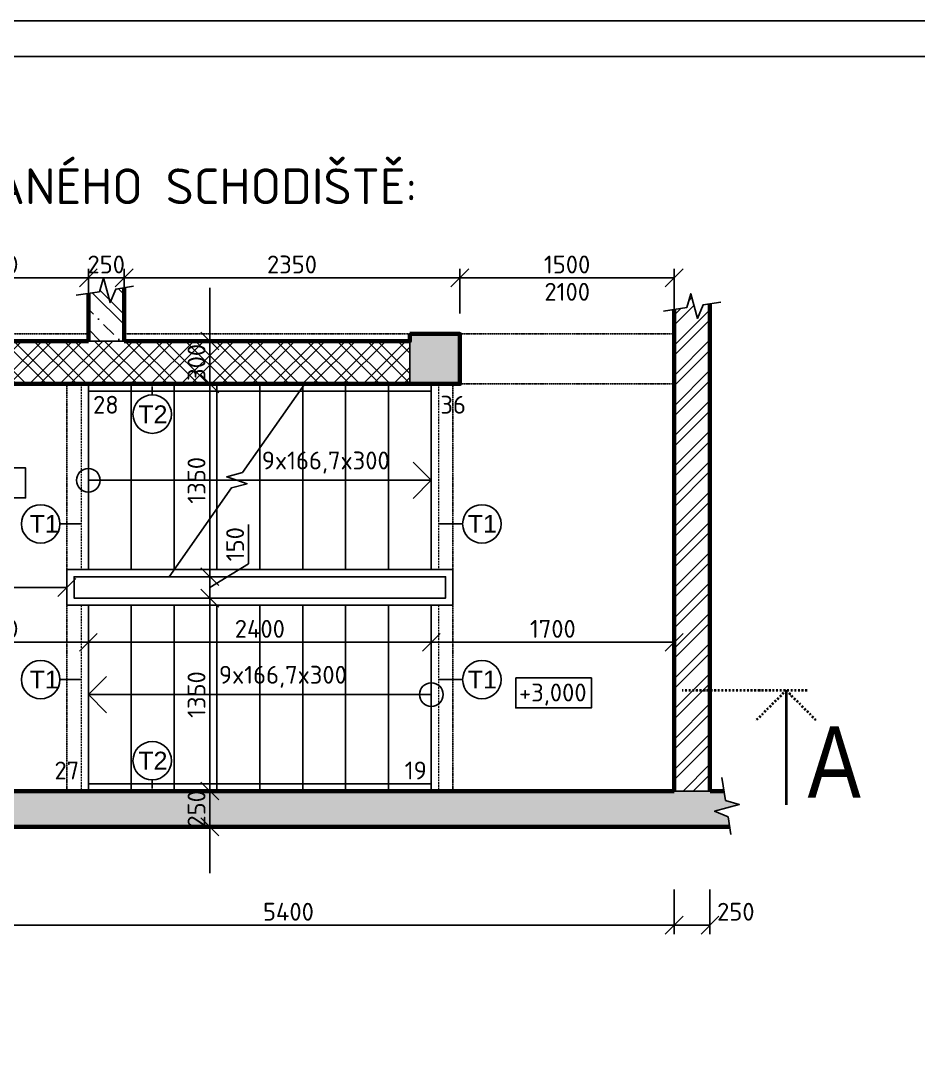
# Model space of a CAD drawing. Header units: millimetres. Extents: x 12904 to 327904, y -199771 to 141779.
# Drawn here: x 122051 to 128330, y 134497 to 141779 of the extents above; entities that cross this region are included whole.
import ezdxf

# ---------------------------------------------------------------- set-up
doc = ezdxf.new("R2010")
doc.units = ezdxf.units.MM
for name, pattern in [('ACAD_ISO10W100', [18.5, 12, -3, 0.5, -3]), ('ČERCHOVANÁ', [25.4, 12.7, -6.35, 0, -6.35]), ('ČÁRKOVANÁ', [19.05, 12.7, -6.35])]:
    doc.linetypes.add(name, pattern=pattern)
doc.layers.add('_INTERIER', color=8, linetype='Continuous', lineweight=13)
doc.layers.add('Zdivo', color=6, linetype='Continuous', lineweight=60)
for name, color, linetype in [('Kóty', 1, 'Continuous'), ('TEXTY', 3, 'Continuous'), ('Šrafy', 253, 'Continuous')]:
    doc.layers.add(name, color=color, linetype=linetype)
doc.styles.add('ISOCPEUR', font='isocpeur.ttf')
doc.styles.get("Standard").update_dxf_attribs({"font": 'arial.ttf'})
doc.dimstyles.new('1-50', dxfattribs={"dimscale": 50, "dimtxt": 2.5, "dimasz": 2.5, "dimexe": 1.25, "dimexo": 0.625, "dimtad": 1, "dimdec": 0, "dimtxsty": 'ISOCPEUR', "dimblk": 'OBLIQUE', "dimcen": 2.5, "dimclrd": 1, "dimclre": 1, "dimclrt": 3, "dimadec": 0, "dimazin": 0, "dimtfac": 1, "dimtdec": 0, "dimtix": 1, "dimtmove": 1, "dimatfit": 3, "dimldrblk": 'OBLIQUE', "dimfxl": 5, "dimfxlon": 1, "dimtfillclr": 3, "dimarcsym": 0})

# ---------------------------------------------------------------- blocks, each defined once
blk = doc.blocks.new('_OBLIQUE')
at = {"color": 0, "linetype": 'ByBlock'}
blk.add_line((-0.5, -0.5), (0.5, 0.5), dxfattribs=at)
blk = doc.blocks.new('*D136')
at = {"color": 1, "lineweight": -2, "transparency": 16777216}
for p, q in [((123374.2, 139538), (123374.2, 139663)), ((123124.2, 139538), (123436.7, 139538)), ((123374.2, 139538), (123374.2, 139238)), ((123124.2, 139238), (123436.7, 139238)), ((123374.2, 139238), (123374.2, 139113))]:
    blk.add_line(p, q, dxfattribs=at)
at = {"layer": 'Defpoints', "color": 0, "transparency": 16777216}
for p in [(122773.5, 139538), (121223.5, 139238), (123374.2, 139238)]:
    blk.add_point(p, dxfattribs=at)
at = {"color": 1, "lineweight": -2, "transparency": 16777216, "xscale": 125, "yscale": 125, "zscale": 125}
for p, rotation in [((123374.2, 139538), 270), ((123374.2, 139238), 90)]:
    blk.add_blockref('_OBLIQUE', p, dxfattribs=dict(at, rotation=rotation))
at = {"color": 3, "transparency": 16777216, "insert": (123280.4, 139388), "char_height": 125, "attachment_point": 5, "rotation": 90, "style": 'ISOCPEUR'}
blk.add_mtext('300', dxfattribs=at)
blk = doc.blocks.new('*D137')
at = {"color": 1, "lineweight": -2, "transparency": 16777216}
for p, q in [((123124.2, 139238), (123436.7, 139238)), ((123374.2, 139238), (123374.2, 137888)), ((123124.2, 137888), (123436.7, 137888))]:
    blk.add_line(p, q, dxfattribs=at)
at = {"layer": 'Defpoints', "color": 0, "transparency": 16777216}
for p in [(121223.5, 139238), (122423.5, 137888), (123374.2, 137888)]:
    blk.add_point(p, dxfattribs=at)
at = {"color": 1, "lineweight": -2, "transparency": 16777216, "xscale": 125, "yscale": 125, "zscale": 125}
for p, rotation in [((123374.2, 139238), 90), ((123374.2, 137888), 270)]:
    blk.add_blockref('_OBLIQUE', p, dxfattribs=dict(at, rotation=rotation))
at = {"color": 3, "transparency": 16777216, "insert": (123280.4, 138563), "char_height": 125, "attachment_point": 5, "rotation": 90, "style": 'ISOCPEUR'}
blk.add_mtext('1350', dxfattribs=at)
blk = doc.blocks.new('*D138')
at = {"color": 1, "lineweight": -2, "transparency": 16777216}
for p, q in [((123644.2, 137978.1), (123644.2, 138253.1)), ((123374.2, 137813), (123644.2, 137978.1)), ((123124.2, 137888), (123436.7, 137888)), ((123374.2, 137888), (123374.2, 137738)), ((123124.2, 137738), (123436.7, 137738))]:
    blk.add_line(p, q, dxfattribs=at)
at = {"layer": 'Defpoints', "color": 0, "transparency": 16777216}
for p in [(122423.5, 137888), (122423.5, 137738), (123374.2, 137738)]:
    blk.add_point(p, dxfattribs=at)
at = {"color": 1, "lineweight": -2, "transparency": 16777216, "xscale": 125, "yscale": 125, "zscale": 125}
for p, rotation in [((123374.2, 137888), 90), ((123374.2, 137738), 270)]:
    blk.add_blockref('_OBLIQUE', p, dxfattribs=dict(at, rotation=rotation))
at = {"color": 3, "transparency": 16777216, "insert": (123550.4, 138115.6), "char_height": 125, "attachment_point": 5, "rotation": 90, "style": 'ISOCPEUR'}
blk.add_mtext('150', dxfattribs=at)
blk = doc.blocks.new('*D139')
at = {"color": 1, "lineweight": -2, "transparency": 16777216}
for p, q in [((123124.2, 137738), (123436.7, 137738)), ((123374.2, 137738), (123374.2, 136388)), ((123124.2, 136388), (123436.7, 136388))]:
    blk.add_line(p, q, dxfattribs=at)
at = {"layer": 'Defpoints', "color": 0, "transparency": 16777216}
for p in [(122423.5, 137738), (122523.5, 136388), (123374.2, 136388)]:
    blk.add_point(p, dxfattribs=at)
at = {"color": 1, "lineweight": -2, "transparency": 16777216, "xscale": 125, "yscale": 125, "zscale": 125}
for p, rotation in [((123374.2, 137738), 90), ((123374.2, 136388), 270)]:
    blk.add_blockref('_OBLIQUE', p, dxfattribs=dict(at, rotation=rotation))
at = {"color": 3, "transparency": 16777216, "insert": (123280.4, 137063), "char_height": 125, "attachment_point": 5, "rotation": 90, "style": 'ISOCPEUR'}
blk.add_mtext('1350', dxfattribs=at)
blk = doc.blocks.new('*D140')
at = {"color": 1, "lineweight": -2, "transparency": 16777216}
for p, q in [((123374.2, 136388), (123374.2, 136513)), ((123124.2, 136388), (123436.7, 136388)), ((123374.2, 136388), (123374.2, 136138)), ((123124.2, 136138), (123436.7, 136138)), ((123374.2, 136138), (123374.2, 136013))]:
    blk.add_line(p, q, dxfattribs=at)
at = {"layer": 'Defpoints', "color": 0, "transparency": 16777216}
for p in [(122523.5, 136388), (121223.5, 136138), (123374.2, 136138)]:
    blk.add_point(p, dxfattribs=at)
at = {"color": 1, "lineweight": -2, "transparency": 16777216, "xscale": 125, "yscale": 125, "zscale": 125}
for p, rotation in [((123374.2, 136388), 270), ((123374.2, 136138), 90)]:
    blk.add_blockref('_OBLIQUE', p, dxfattribs=dict(at, rotation=rotation))
at = {"color": 3, "transparency": 16777216, "insert": (123280.4, 136263), "char_height": 125, "attachment_point": 5, "rotation": 90, "style": 'ISOCPEUR'}
blk.add_mtext('250', dxfattribs=at)
blk = doc.blocks.new('*D141')
at = {"color": 1, "lineweight": -2, "transparency": 16777216}
for p, q in [((121223.5, 137813), (121223.5, 137875.5)), ((122373.5, 137813), (122373.5, 137875.5)), ((122373.5, 137813), (121223.5, 137813))]:
    blk.add_line(p, q, dxfattribs=at)
at = {"layer": 'Defpoints', "color": 0, "transparency": 16777216}
for p in [(121223.5, 137813), (121223.5, 137813), (122373.5, 137813)]:
    blk.add_point(p, dxfattribs=at)
at = {"color": 1, "lineweight": -2, "transparency": 16777216, "xscale": 125, "yscale": 125, "zscale": 125, "rotation": 180}
blk.add_blockref('_OBLIQUE', (121223.5, 137813), dxfattribs=at)
at = {"color": 1, "lineweight": -2, "transparency": 16777216, "xscale": 125, "yscale": 125, "zscale": 125}
blk.add_blockref('_OBLIQUE', (122373.5, 137813), dxfattribs=at)
at = {"color": 3, "transparency": 16777216, "insert": (121798.5, 137906.8), "char_height": 125, "attachment_point": 5, "style": 'ISOCPEUR'}
blk.add_mtext('1150', dxfattribs=at)
blk = doc.blocks.new('*D142')
at = {"color": 1, "lineweight": -2, "transparency": 16777216}
for p, q in [((121223.5, 137679.3), (121223.5, 137366.8)), ((122523.5, 137679.3), (122523.5, 137366.8)), ((121223.5, 137429.3), (122523.5, 137429.3))]:
    blk.add_line(p, q, dxfattribs=at)
at = {"layer": 'Defpoints', "color": 0, "transparency": 16777216}
for p in [(121223.5, 139238), (122523.5, 139238), (122523.5, 137429.3)]:
    blk.add_point(p, dxfattribs=at)
at = {"color": 1, "lineweight": -2, "transparency": 16777216, "xscale": 125, "yscale": 125, "zscale": 125, "rotation": 180}
blk.add_blockref('_OBLIQUE', (121223.5, 137429.3), dxfattribs=at)
at = {"color": 1, "lineweight": -2, "transparency": 16777216, "xscale": 125, "yscale": 125, "zscale": 125}
blk.add_blockref('_OBLIQUE', (122523.5, 137429.3), dxfattribs=at)
at = {"color": 3, "transparency": 16777216, "insert": (121873.5, 137523.1), "char_height": 125, "attachment_point": 5, "style": 'ISOCPEUR'}
blk.add_mtext('1300', dxfattribs=at)
blk = doc.blocks.new('*D143')
at = {"color": 1, "lineweight": -2, "transparency": 16777216}
for p, q in [((122523.5, 137679.3), (122523.5, 137366.8)), ((124923.5, 137679.3), (124923.5, 137366.8)), ((122523.5, 137429.3), (124923.5, 137429.3))]:
    blk.add_line(p, q, dxfattribs=at)
at = {"layer": 'Defpoints', "color": 0, "transparency": 16777216}
for p in [(122523.5, 139238), (124923.5, 139238), (124923.5, 137429.3)]:
    blk.add_point(p, dxfattribs=at)
at = {"color": 1, "lineweight": -2, "transparency": 16777216, "xscale": 125, "yscale": 125, "zscale": 125, "rotation": 180}
blk.add_blockref('_OBLIQUE', (122523.5, 137429.3), dxfattribs=at)
at = {"color": 1, "lineweight": -2, "transparency": 16777216, "xscale": 125, "yscale": 125, "zscale": 125}
blk.add_blockref('_OBLIQUE', (124923.5, 137429.3), dxfattribs=at)
at = {"color": 3, "transparency": 16777216, "insert": (123723.5, 137523.1), "char_height": 125, "attachment_point": 5, "style": 'ISOCPEUR'}
blk.add_mtext('2400', dxfattribs=at)
blk = doc.blocks.new('*D144')
at = {"color": 1, "lineweight": -2, "transparency": 16777216}
for p, q in [((124923.5, 137679.3), (124923.5, 137366.8)), ((126623.5, 137679.3), (126623.5, 137366.8)), ((124923.5, 137429.3), (126623.5, 137429.3))]:
    blk.add_line(p, q, dxfattribs=at)
at = {"layer": 'Defpoints', "color": 0, "transparency": 16777216}
for p in [(124923.5, 139238), (126623.5, 139238), (126623.5, 137429.3)]:
    blk.add_point(p, dxfattribs=at)
at = {"color": 1, "lineweight": -2, "transparency": 16777216, "xscale": 125, "yscale": 125, "zscale": 125, "rotation": 180}
blk.add_blockref('_OBLIQUE', (124923.5, 137429.3), dxfattribs=at)
at = {"color": 1, "lineweight": -2, "transparency": 16777216, "xscale": 125, "yscale": 125, "zscale": 125}
blk.add_blockref('_OBLIQUE', (126623.5, 137429.3), dxfattribs=at)
at = {"color": 3, "transparency": 16777216, "insert": (125773.5, 137523.1), "char_height": 125, "attachment_point": 5, "style": 'ISOCPEUR'}
blk.add_mtext('1700', dxfattribs=at)
blk = doc.blocks.new('*D146')
at = {"layer": 'Defpoints', "color": 0, "transparency": 16777216}
for p in [(121223.5, 139852.2), (126623.5, 136388), (126623.5, 135449.3)]:
    blk.add_point(p, dxfattribs=at)
at = {"layer": 'Kóty', "color": 1, "lineweight": -2, "transparency": 16777216}
for p, q in [((121223.5, 135699.3), (121223.5, 135386.8)), ((126623.5, 135699.3), (126623.5, 135386.8)), ((121223.5, 135449.3), (126623.5, 135449.3))]:
    blk.add_line(p, q, dxfattribs=at)
at = {"layer": 'Kóty', "color": 1, "lineweight": -2, "transparency": 16777216, "xscale": 125, "yscale": 125, "zscale": 125, "rotation": 180}
blk.add_blockref('_OBLIQUE', (121223.5, 135449.3), dxfattribs=at)
at = {"layer": 'Kóty', "color": 1, "lineweight": -2, "transparency": 16777216, "xscale": 125, "yscale": 125, "zscale": 125}
blk.add_blockref('_OBLIQUE', (126623.5, 135449.3), dxfattribs=at)
at = {"layer": 'Kóty', "color": 3, "transparency": 16777216, "insert": (123923.5, 135543.1), "char_height": 125, "attachment_point": 5, "style": 'ISOCPEUR'}
blk.add_mtext('5400', dxfattribs=at)
blk = doc.blocks.new('*D147')
at = {"layer": 'Defpoints', "color": 0, "transparency": 16777216}
for p in [(126623.5, 136388), (126873.5, 136388), (126873.5, 135449.3)]:
    blk.add_point(p, dxfattribs=at)
at = {"layer": 'Kóty', "color": 1, "lineweight": -2, "transparency": 16777216}
for p, q in [((126623.5, 135699.3), (126623.5, 135386.8)), ((126873.5, 135699.3), (126873.5, 135386.8)), ((126623.5, 135449.3), (126873.5, 135449.3))]:
    blk.add_line(p, q, dxfattribs=at)
at = {"layer": 'Kóty', "color": 1, "lineweight": -2, "transparency": 16777216, "xscale": 125, "yscale": 125, "zscale": 125, "rotation": 180}
blk.add_blockref('_OBLIQUE', (126623.5, 135449.3), dxfattribs=at)
at = {"layer": 'Kóty', "color": 1, "lineweight": -2, "transparency": 16777216, "xscale": 125, "yscale": 125, "zscale": 125}
blk.add_blockref('_OBLIQUE', (126873.5, 135449.3), dxfattribs=at)
at = {"layer": 'Kóty', "color": 3, "transparency": 16777216, "insert": (127054.2, 135543.1), "char_height": 125, "attachment_point": 5, "style": 'ISOCPEUR'}
blk.add_mtext('250', dxfattribs=at)
blk = doc.blocks.new('*D174')
at = {"layer": 'Defpoints', "color": 0, "ltscale": 0.5, "transparency": 16777216}
for p in [(125123.5, 139980), (125123.5, 139588), (126623.5, 139588)]:
    blk.add_point(p, dxfattribs=at)
at = {"layer": 'Kóty', "color": 1, "lineweight": -2, "ltscale": 0.5, "transparency": 16777216}
for p, q in [((125123.5, 139730), (125123.5, 140042.5)), ((126623.5, 139730), (126623.5, 140042.5)), ((126623.5, 139980), (125123.5, 139980))]:
    blk.add_line(p, q, dxfattribs=at)
at = {"layer": 'Kóty', "color": 1, "lineweight": -2, "ltscale": 0.5, "transparency": 16777216, "xscale": 125, "yscale": 125, "zscale": 125, "rotation": 180}
blk.add_blockref('_OBLIQUE', (125123.5, 139980), dxfattribs=at)
at = {"layer": 'Kóty', "color": 1, "lineweight": -2, "ltscale": 0.5, "transparency": 16777216, "xscale": 125, "yscale": 125, "zscale": 125}
blk.add_blockref('_OBLIQUE', (126623.5, 139980), dxfattribs=at)
at = {"layer": 'Kóty', "color": 3, "ltscale": 0.5, "transparency": 16777216, "insert": (125873.5, 140073.7), "char_height": 125, "attachment_point": 5, "style": 'ISOCPEUR'}
blk.add_mtext('1500', dxfattribs=at)
blk = doc.blocks.new('*D175')
at = {"layer": 'Defpoints', "color": 0, "ltscale": 0.5, "transparency": 16777216}
for p in [(122773.5, 139980), (122773.5, 139538), (125123.5, 139588)]:
    blk.add_point(p, dxfattribs=at)
at = {"layer": 'Kóty', "color": 1, "lineweight": -2, "ltscale": 0.5, "transparency": 16777216}
for p, q in [((122773.5, 139730), (122773.5, 140042.5)), ((125123.5, 139730), (125123.5, 140042.5)), ((125123.5, 139980), (122773.5, 139980))]:
    blk.add_line(p, q, dxfattribs=at)
at = {"layer": 'Kóty', "color": 1, "lineweight": -2, "ltscale": 0.5, "transparency": 16777216, "xscale": 125, "yscale": 125, "zscale": 125, "rotation": 180}
blk.add_blockref('_OBLIQUE', (122773.5, 139980), dxfattribs=at)
at = {"layer": 'Kóty', "color": 1, "lineweight": -2, "ltscale": 0.5, "transparency": 16777216, "xscale": 125, "yscale": 125, "zscale": 125}
blk.add_blockref('_OBLIQUE', (125123.5, 139980), dxfattribs=at)
at = {"layer": 'Kóty', "color": 3, "ltscale": 0.5, "transparency": 16777216, "insert": (123948.5, 140073.7), "char_height": 125, "attachment_point": 5, "style": 'ISOCPEUR'}
blk.add_mtext('2350', dxfattribs=at)
blk = doc.blocks.new('*D176')
at = {"layer": 'Defpoints', "color": 0, "ltscale": 0.5, "transparency": 16777216}
for p in [(122523.5, 139980), (122523.5, 139538), (122773.5, 139538)]:
    blk.add_point(p, dxfattribs=at)
at = {"layer": 'Kóty', "color": 1, "lineweight": -2, "ltscale": 0.5, "transparency": 16777216}
for p, q in [((122523.5, 139730), (122523.5, 140042.5)), ((122773.5, 139730), (122773.5, 140042.5)), ((122523.5, 139980), (122398.5, 139980)), ((122773.5, 139980), (122523.5, 139980)), ((122773.5, 139980), (122898.5, 139980))]:
    blk.add_line(p, q, dxfattribs=at)
at = {"layer": 'Kóty', "color": 1, "lineweight": -2, "ltscale": 0.5, "transparency": 16777216, "xscale": 125, "yscale": 125, "zscale": 125}
blk.add_blockref('_OBLIQUE', (122523.5, 139980), dxfattribs=at)
at = {"layer": 'Kóty', "color": 1, "lineweight": -2, "ltscale": 0.5, "transparency": 16777216, "xscale": 125, "yscale": 125, "zscale": 125, "rotation": 180}
blk.add_blockref('_OBLIQUE', (122773.5, 139980), dxfattribs=at)
at = {"layer": 'Kóty', "color": 3, "ltscale": 0.5, "transparency": 16777216, "insert": (122648.5, 140073.7), "char_height": 125, "attachment_point": 5, "style": 'ISOCPEUR'}
blk.add_mtext('250', dxfattribs=at)
blk = doc.blocks.new('*D177')
at = {"layer": 'Defpoints', "color": 0, "ltscale": 0.5, "transparency": 16777216}
for p in [(121223.5, 139980), (121223.5, 139538), (122523.5, 139538)]:
    blk.add_point(p, dxfattribs=at)
at = {"layer": 'Kóty', "color": 1, "lineweight": -2, "ltscale": 0.5, "transparency": 16777216}
for p, q in [((121223.5, 139730), (121223.5, 140042.5)), ((122523.5, 139730), (122523.5, 140042.5)), ((122523.5, 139980), (121223.5, 139980))]:
    blk.add_line(p, q, dxfattribs=at)
at = {"layer": 'Kóty', "color": 1, "lineweight": -2, "ltscale": 0.5, "transparency": 16777216, "xscale": 125, "yscale": 125, "zscale": 125, "rotation": 180}
blk.add_blockref('_OBLIQUE', (121223.5, 139980), dxfattribs=at)
at = {"layer": 'Kóty', "color": 1, "lineweight": -2, "ltscale": 0.5, "transparency": 16777216, "xscale": 125, "yscale": 125, "zscale": 125}
blk.add_blockref('_OBLIQUE', (122523.5, 139980), dxfattribs=at)
at = {"layer": 'Kóty', "color": 3, "ltscale": 0.5, "transparency": 16777216, "insert": (121873.5, 140073.7), "char_height": 125, "attachment_point": 5, "style": 'ISOCPEUR'}
blk.add_mtext('1300', dxfattribs=at)

msp = doc.modelspace()

# ---------------------------------------------------------------- hatches: boundary and pattern name
at = {"layer": '_INTERIER'}
h = msp.add_hatch(color=256, dxfattribs=at)
h.dxf.hatch_style = 1
h.paths.add_polyline_path([(124773.5, 139238), (125123.5, 139238), (125123.5, 139588), (124773.5, 139588)])
h = msp.add_hatch(color=256, dxfattribs=at)
h.dxf.hatch_style = 1
h.paths.add_polyline_path([(121223.5, 136388), (120873.5, 136388), (120873.5, 136138), (125421.5, 136138), (127011.5, 136138), (127000.6, 136207), (126905.8, 136246.6), (127078.5, 136293.5), (126982.5, 136322), (126972.1, 136388), (126874.2, 136388), (126623.5, 136388)])
h.paths.add_polyline_path([(123411.7, 136100.5), (123411.7, 136425.5), (123186.7, 136425.5), (123186.7, 136100.5)], flags=9)
at = {"layer": 'Šrafy'}
h = msp.add_hatch(dxfattribs=at)
h.set_pattern_fill('ZDIVO-OBECNE', color=256, scale=50)
h.set_pattern_definition([(45, (-372505.85, 110530.18), (-106.066017, 106.066017), []), (45, (-372435.14, 110530.18), (-106.066017, 106.066017), [])])
h.paths.add_polyline_path([(126623.5, 128387.4), (126623.5, 128237.4), (126873.5, 128237.4), (126873.5, 130988), (126623.5, 130988)])
h.paths.add_polyline_path([(127521.7, 128406.4), (127521.7, 128743.9), (127296.7, 128743.9), (127296.7, 128406.4)], flags=9)
h.paths.add_polyline_path([(127301.7, 129481.4), (127301.7, 129893.9), (127076.7, 129893.9), (127076.7, 129481.4)], flags=9)
h.paths.add_polyline_path([(127521.7, 131396.4), (127521.7, 131733.9), (127296.7, 131733.9), (127296.7, 131396.4)], flags=9)
h.paths.add_polyline_path([(127691.7, 129531.4), (127691.7, 129943.9), (127466.7, 129943.9), (127466.7, 129531.4)], flags=9)
h.paths.add_polyline_path([(128231.7, 128362.4), (128231.7, 128662.4), (128006.7, 128662.4), (128006.7, 128362.4)], flags=9)
h.paths.add_polyline_path([(128231.7, 127687.7), (128231.7, 128012.7), (128006.7, 128012.7), (128006.7, 127687.7)], flags=9)
h.paths.add_polyline_path([(126641.7, 128406.4), (126641.7, 128731.4), (126416.7, 128731.4), (126416.7, 128406.4)], flags=9)
h.paths.add_polyline_path([(126461.7, 129571.4), (126461.7, 129983.9), (126236.7, 129983.9), (126236.7, 129571.4)], flags=9)
h.paths.add_polyline_path([(126641.7, 131406.4), (126641.7, 131731.4), (126416.7, 131731.4), (126416.7, 131406.4)], flags=9)
h.paths.add_polyline_path([(128231.7, 131363), (128231.7, 131663), (128006.7, 131663), (128006.7, 131363)], flags=9)
h.paths.add_polyline_path([(128231.7, 130688.3), (128231.7, 131013.3), (128006.7, 131013.3), (128006.7, 130688.3)], flags=9)
h.paths.add_polyline_path([(126231.7, 129592.1), (126231.7, 130004.6), (126006.7, 130004.6), (126006.7, 129592.1)], flags=9)
h.paths.add_polyline_path([(131663.5, 131348), (134543.5, 131348), (134543.5, 131543), (131663.5, 131543)], flags=9)
h.paths.add_polyline_path([(131648.4, 131517.8), (132873.4, 131517.8), (132873.4, 131780.3), (131648.4, 131780.3)], flags=9)
h.paths.add_polyline_path([(131663.5, 131798), (134993.5, 131798), (134993.5, 131993), (131663.5, 131993)], flags=9)
h.paths.add_polyline_path([(131648.4, 131967.8), (132873.4, 131967.8), (132873.4, 132230.3), (131648.4, 132230.3)], flags=9)
h.paths.add_polyline_path([(131656, 132690.5), (133756, 132690.5), (133756, 132930.5), (131656, 132930.5)], flags=9)
h.paths.add_polyline_path([(131648.4, 132867.8), (133535.9, 132867.8), (133535.9, 133130.3), (131648.4, 133130.3)], flags=9)
h.paths.add_polyline_path([(131666, 133150.5), (134191, 133150.5), (134191, 133330.5), (131666, 133330.5)], flags=9)
h.paths.add_polyline_path([(131648.4, 133317.8), (133148.4, 133317.8), (133148.4, 133580.3), (131648.4, 133580.3)], flags=9)
h.paths.add_polyline_path([(131671, 132275.5), (132141, 132275.5), (132141, 132425.5), (131671, 132425.5)], flags=9)
h.paths.add_polyline_path([(131648.4, 132417.8), (132785.9, 132417.8), (132785.9, 132680.3), (131648.4, 132680.3)], flags=9)
h.paths.add_polyline_path([(130634.2, 133565.6), (134009.2, 133565.6), (134009.2, 134090.6), (130634.2, 134090.6)], flags=9)
h.paths.add_polyline_path([(122777.1, 131329.5), (123043.6, 131329.5), (123043.6, 131517.7), (122777.1, 131517.7)], flags=9)
h.paths.add_polyline_path([(123736.6, 130198.6), (124003.1, 130198.6), (124003.1, 130386.9), (123736.6, 130386.9)], flags=9)
h.paths.add_polyline_path([(123736.6, 133166), (124003.1, 133166), (124003.1, 133354.3), (123736.6, 133354.3)], flags=9)
h.paths.add_polyline_path([(123151.5, 131831), (123427.9, 131831), (123427.9, 132019.3), (123151.5, 132019.3)], flags=9)
h.paths.add_polyline_path([(123151.5, 128830.4), (123427.9, 128830.4), (123427.9, 129018.7), (123151.5, 129018.7)], flags=9)
h.paths.add_polyline_path([(125834, 131484.2), (126112.2, 131484.2), (126112.2, 131678.1), (125834, 131678.1)], flags=9)
h.paths.add_polyline_path([(120283.4, 131989.4), (120559.8, 131989.4), (120559.8, 132177.7), (120283.4, 132177.7)], flags=9)
h.paths.add_polyline_path([(121376.8, 132134.7), (121653.2, 132134.7), (121653.2, 132323), (121376.8, 132323)], flags=9)
h.paths.add_polyline_path([(120282.5, 132641.6), (120580.1, 132641.6), (120580.1, 132835.6), (120282.5, 132835.6)], flags=9)
h.paths.add_polyline_path([(122191.5, 129400.4), (122458.1, 129400.4), (122458.1, 129588.7), (122191.5, 129588.7)], flags=9)
h.paths.add_polyline_path([(122191.5, 132391), (122458.1, 132391), (122458.1, 132579.3), (122191.5, 132579.3)], flags=9)
h.paths.add_polyline_path([(125042.7, 130911.3), (125309.2, 130911.3), (125309.2, 131099.6), (125042.7, 131099.6)], flags=9)
h.paths.add_polyline_path([(125042.7, 127910.7), (125309.2, 127910.7), (125309.2, 128099), (125042.7, 128099)], flags=9)
h.paths.add_polyline_path([(121326.8, 133071.5), (121883.1, 133071.5), (121883.1, 133296.5), (121326.8, 133296.5)], flags=9)
h.paths.add_polyline_path([(125313.1, 131412.4), (125700.6, 131412.4), (125700.6, 131599.9), (125313.1, 131599.9)], flags=9)
h.paths.add_polyline_path([(125246.8, 131581.2), (125803.1, 131581.2), (125803.1, 131806.2), (125246.8, 131806.2)], flags=9)
h.paths.add_polyline_path([(120283.4, 128019.4), (120559.8, 128019.4), (120559.8, 128207.6), (120283.4, 128207.6)], flags=9)
h.paths.add_polyline_path([(120283.4, 131020), (120559.8, 131020), (120559.8, 131208.2), (120283.4, 131208.2)], flags=9)
h.paths.add_polyline_path([(120283.4, 133339.7), (120559.8, 133339.7), (120559.8, 133528), (120283.4, 133528)], flags=9)
h.paths.add_polyline_path([(120283.4, 130339.1), (120559.8, 130339.1), (120559.8, 130527.4), (120283.4, 130527.4)], flags=9)
h.paths.add_polyline_path([(120283.4, 128988.8), (120559.8, 128988.8), (120559.8, 129177.1), (120283.4, 129177.1)], flags=9)
h.paths.add_polyline_path([(121376.8, 129134.1), (121653.2, 129134.1), (121653.2, 129322.4), (121376.8, 129322.4)], flags=9)
h.paths.add_polyline_path([(120282.5, 129641), (120580.1, 129641), (120580.1, 129835), (120282.5, 129835)], flags=9)
h.paths.add_polyline_path([(119139.2, 130053), (119139.2, 131815.5), (118914.2, 131815.5), (118914.2, 130053)], flags=9)
h.paths.add_polyline_path([(120282.5, 131431), (120560.7, 131431), (120560.7, 131624.9), (120282.5, 131624.9)], flags=9)
h.paths.add_polyline_path([(122841.8, 138721.8), (123108.3, 138721.8), (123108.3, 138910.1), (122841.8, 138910.1)], flags=9)
h.paths.add_polyline_path([(122841.8, 136297.6), (123108.3, 136297.6), (123108.3, 136485.9), (122841.8, 136485.9)], flags=9)
h.paths.add_polyline_path([(122081.1, 136865.3), (122347.6, 136865.3), (122347.6, 137053.6), (122081.1, 137053.6)], flags=9)
h.paths.add_polyline_path([(122081.1, 137955.3), (122347.6, 137955.3), (122347.6, 138143.6), (122081.1, 138143.6)], flags=9)
h.paths.add_polyline_path([(125147.3, 136865.3), (125413.8, 136865.3), (125413.8, 137053.6), (125147.3, 137053.6)], flags=9)
h.paths.add_polyline_path([(125147.3, 137955.3), (125413.8, 137955.3), (125413.8, 138143.6), (125147.3, 138143.6)], flags=9)
h.paths.add_polyline_path([(120282.5, 138182.5), (120560.7, 138182.5), (120560.7, 138376.4), (120282.5, 138376.4)], flags=9)
h.paths.add_polyline_path([(121294.1, 136645.2), (121812.8, 136645.2), (121812.8, 136870.2), (121294.1, 136870.2)], flags=9)
h.paths.add_polyline_path([(118979.2, 136968.9), (118979.2, 138631.4), (118754.2, 138631.4), (118754.2, 136968.9)], flags=9)
h.paths.add_polyline_path([(121351.8, 137305.6), (121628.2, 137305.6), (121628.2, 137493.8), (121351.8, 137493.8)], flags=9)
h.paths.add_polyline_path([(120283.4, 136205.6), (120559.8, 136205.6), (120559.8, 136393.8), (120283.4, 136393.8)], flags=9)
h.paths.add_polyline_path([(120283.4, 137175.6), (120559.8, 137175.6), (120559.8, 137363.8), (120283.4, 137363.8)], flags=9)
h.paths.add_polyline_path([(120282.5, 136832.5), (120580.1, 136832.5), (120580.1, 137026.5), (120282.5, 137026.5)], flags=9)
h.paths.add_polyline_path([(121535.3, 138205.2), (122091.6, 138205.2), (122091.6, 138430.2), (121535.3, 138430.2)], flags=9)
h.paths.add_polyline_path([(125501.6, 136735.2), (126045.3, 136735.2), (126045.3, 136960.2), (125501.6, 136960.2)], flags=9)
h.paths.add_polyline_path([(122525, 138788.9), (122762.5, 138788.9), (122762.5, 138976.4), (122525, 138976.4)], flags=9)
h.paths.add_polyline_path([(124955.7, 138788.9), (125193.2, 138788.9), (125193.2, 138976.4), (124955.7, 138976.4)], flags=9)
h.paths.add_polyline_path([(122255, 136228.9), (122492.5, 136228.9), (122492.5, 136416.4), (122255, 136416.4)], flags=9)
h.paths.add_polyline_path([(124705.7, 136228.9), (124918.2, 136228.9), (124918.2, 136416.4), (124705.7, 136416.4)], flags=9)
h.paths.add_polyline_path([(123399.5, 136867.7), (124368.2, 136867.7), (124368.2, 137092.7), (123399.5, 137092.7)], flags=9)
h.paths.add_polyline_path([(123699.5, 138367.7), (124668.2, 138367.7), (124668.2, 138592.7), (123699.5, 138592.7)], flags=9)
h.paths.add_polyline_path([(123514, 129366.1), (124352.9, 128881.8), (124465.4, 129076.6), (123626.5, 129561)], flags=9)
h.paths.add_polyline_path([(123136.5, 130418.6), (123975.4, 130903), (123862.9, 131097.9), (123024, 130613.5)], flags=9)
h.paths.add_polyline_path([(123334, 132466.1), (124172.9, 131981.8), (124285.4, 132176.6), (123446.5, 132661)], flags=9)
h.paths.add_polyline_path([(121331.2, 130080.9), (121900, 130080.9), (121900, 130305.9), (121331.2, 130305.9)], flags=9)
h.paths.add_polyline_path([(125388.2, 128421.8), (125775.7, 128421.8), (125775.7, 128609.3), (125388.2, 128609.3)], flags=9)
h.paths.add_polyline_path([(125321.9, 128590.6), (125878.2, 128590.6), (125878.2, 128815.6), (125321.9, 128815.6)], flags=9)
h.paths.add_polyline_path([(127430.6, 136006.4), (128054.9, 136006.4), (128054.9, 136756.4), (127430.6, 136756.4)], flags=9)
h.paths.add_polyline_path([(118038.8, 136006.4), (118663.2, 136006.4), (118663.2, 136756.4), (118038.8, 136756.4)], flags=9)
h.paths.add_polyline_path([(118837.8, 133929.2), (126762.8, 133929.2), (126762.8, 134454.2), (118837.8, 134454.2)], flags=9)
h.paths.add_polyline_path([(118837.8, 140199.2), (124687.8, 140199.2), (124687.8, 140724.2), (118837.8, 140724.2)], flags=9)
h.paths.add_polyline_path([(131762.4, 127158.4), (133124.9, 127158.4), (133124.9, 127383.4), (131762.4, 127383.4)], flags=9)
h.paths.add_polyline_path([(130722.9, 130157), (132760.4, 130157), (132760.4, 130382), (130722.9, 130382)], flags=9)
h.paths.add_polyline_path([(132372.4, 129758.4), (133359.9, 129758.4), (133359.9, 129983.4), (132372.4, 129983.4)], flags=9)
h.paths.add_polyline_path([(132372.4, 129242.9), (134378.6, 129242.9), (134378.6, 129467.9), (132372.4, 129467.9)], flags=9)
h.paths.add_polyline_path([(130828.4, 129889.3), (131390.9, 129889.3), (131390.9, 130030), (130828.4, 130030)], flags=9)
h.paths.add_polyline_path([(130819, 129438.2), (131484.7, 129438.2), (131484.7, 129635), (130819, 129635)], flags=9)
h.paths.add_polyline_path([(132328.6, 128229.3), (133753.6, 128229.3), (133753.6, 128679.3), (132328.6, 128679.3)], flags=9)
h.paths.add_polyline_path([(131700.3, 127257.1), (134800.3, 127257.1), (134800.3, 127707.1), (131700.3, 127707.1)], flags=9)
h.paths.add_polyline_path([(137388.5, 127206.8), (138363.5, 127206.8), (138363.5, 127656.8), (137388.5, 127656.8)], flags=9)
h.paths.add_polyline_path([(137300, 127917.4), (137806.3, 127917.4), (137806.3, 128058), (137300, 128058)], flags=9)
h.paths.add_polyline_path([(137300, 128167.4), (137553.1, 128167.4), (137553.1, 128308), (137300, 128308)], flags=9)
h.paths.add_polyline_path([(137300, 128417.4), (137496.9, 128417.4), (137496.9, 128558), (137300, 128558)], flags=9)
h.paths.add_polyline_path([(130819, 128890.2), (131400.3, 128890.2), (131400.3, 129087), (130819, 129087)], flags=9)
h.paths.add_polyline_path([(130828.4, 127649.5), (131344, 127649.5), (131344, 127790.1), (130828.4, 127790.1)], flags=9)
h.paths.add_polyline_path([(136040.6, 127658), (136603.1, 127658), (136603.1, 127854.8), (136040.6, 127854.8)], flags=9)
h.paths.add_polyline_path([(136040.6, 128408), (136565.6, 128408), (136565.6, 128604.9), (136040.6, 128604.9)], flags=9)
h.paths.add_polyline_path([(136050, 127917.4), (136490.6, 127917.4), (136490.6, 128058), (136050, 128058)], flags=9)
h.paths.add_polyline_path([(136040.6, 128158), (136603.1, 128158), (136603.1, 128354.8), (136040.6, 128354.8)], flags=9)
h = msp.add_hatch(dxfattribs=at)
h.set_pattern_fill('BETON-ZELEZOBETON', color=256, scale=50, angle=90)
h.set_pattern_definition([(135, (-350565.85, 111299.35), (-176.7767, -176.7767), []), (135, (-350565.85, 111370.06), (-176.7767, -176.7767), []), (135, (-350565.85, 111511.48), (-247.48737, -106.06602), [100, -50, 0, -50])])
h.paths.add_polyline_path([(122773.5, 139910.6), (122715.4, 139901.4), (122675.8, 139806.6), (122628.9, 139979.3), (122600.4, 139883.3), (122523.5, 139871.2), (122523.5, 139538), (122773.5, 139538)])
h = msp.add_hatch(dxfattribs=at)
h.set_pattern_fill('ZDIVO-OBECNE', color=256, scale=50)
h.set_pattern_definition([(45, (-350565.85, 111189.35), (-106.066017, 106.066017), []), (45, (-350495.14, 111189.35), (-106.066017, 106.066017), [])])
h.paths.add_polyline_path([(126873.5, 139799), (126825.4, 139791.4), (126785.8, 139696.6), (126738.9, 139869.3), (126710.4, 139773.3), (126623.5, 139759.6), (126623.5, 136388), (126873.5, 136388)])
h = msp.add_hatch(dxfattribs=at)
h.set_pattern_fill('ZDIVO-VYS_PEV', color=256, scale=50)
h.set_pattern_definition([(45, (-371565.85, 111189.35), (-106.066017, 106.066017), []), (45, (-371495.14, 111189.35), (-106.066017, 106.066017), []), (135, (-371565.85, 111189.35), (-106.066017, -106.066017), []), (135, (-371495.14, 111189.35), (-106.066017, -106.066017), [])])
h.paths.add_polyline_path([(122773.5, 139538), (122523.5, 139538), (121223.5, 139538), (121223.5, 139238), (124773.5, 139238), (124773.5, 139538)])
h.paths.add_polyline_path([(123411.7, 139225.5), (123411.7, 139550.5), (123186.7, 139550.5), (123186.7, 139225.5)], flags=9)

# ---------------------------------------------------------------- linework, layer by layer
at = {"color": 1}
for p, q in [((123374.2, 139910.6), (123374.2, 139538)), ((123124.2, 139538), (123436.7, 139538)), ((123124.2, 136138), (123436.7, 136138)), ((123374.2, 136138), (123374.2, 135812.1))]:
    msp.add_line(p, q, dxfattribs=at)
for p, q in [((122523.5, 139538), (122773.5, 139538)), ((121223.5, 139238), (122423.5, 139238)), ((124923.5, 137938), (124923.5, 139238)), ((124923.5, 138563), (124795.6, 138690.8)), ((124923.5, 138563), (124795.6, 138435.2)), ((122523.5, 136388), (122523.5, 137688)), ((122523.5, 137063), (122651.3, 137190.8)), ((122523.5, 137063), (122651.3, 136935.2)), ((120873.5, 136388), (125382.1, 136388)), ((126623.5, 136388), (126874.2, 136388)), ((120873.5, 136138), (125421.5, 136138))]:
    msp.add_line(p, q)
for points in [[(128404.2, 126929.3), (117904.2, 126929.3), (117904.2, 141779.3), (128404.2, 141779.3)], [(122839.3, 139920.9), (122715.4, 139901.4), (122675.8, 139806.6), (122628.9, 139979.3), (122600.4, 139883.3), (122439.2, 139857.9)], [(122773.5, 139538), (122773.5, 139910.6)], [(122523.5, 139871.2), (122523.5, 139538)], [(126949.3, 139810.9), (126825.4, 139791.4), (126785.8, 139696.6), (126738.9, 139869.3), (126710.4, 139773.3), (126549.2, 139747.9)], [(126623.5, 136388), (126623.5, 136388), (126623.5, 139759.6)], [(121223.5, 139238), (124773.5, 139238)], [(124923.5, 137938), (124923.5, 139238), (122523.5, 139238), (122523.5, 137938)], [(124923.5, 139238), (124923.5, 139188), (122523.5, 139188)], [(123123.5, 137938), (122823.5, 137938), (122823.5, 139238)], [(123423.5, 137938), (123123.5, 137938), (123123.5, 139238)], [(123723.5, 137938), (123423.5, 137938), (123423.5, 139238)], [(124037.9, 139238), (123602.1, 138616.7), (123492.1, 138586.7), (123563.1, 138563)], [(124023.5, 137938), (123723.5, 137938), (123723.5, 139238)], [(124323.5, 137938), (124023.5, 137938), (124023.5, 139238)], [(124623.5, 137938), (124323.5, 137938), (124323.5, 139238)], [(124923.5, 137938), (124623.5, 137938), (124623.5, 139238)], [(124923.5, 139238), (124923.5, 137938)], [(124923.5, 138563), (122523.5, 138563)], [(123088.4, 137888), (123524.2, 138509.3), (123634.2, 138539.3), (123563.1, 138563)], [(122523.5, 137688), (122373.5, 137688), (122373.5, 137938), (122523.5, 137938)], [(124923.5, 137688), (122373.5, 137688), (122373.5, 137938), (124923.5, 137938)], [(122523.5, 137938), (124923.5, 137938)], [(124923.5, 137938), (125073.5, 137938), (125073.5, 137688), (124923.5, 137688)], [(124923.5, 137738), (122423.5, 137738), (122423.5, 137888), (124923.5, 137888)], [(124923.5, 137888), (125023.5, 137888), (125023.5, 137738), (124923.5, 137738)], [(122523.5, 136388), (124923.5, 136388), (124923.5, 137688)], [(122523.5, 137688), (122523.5, 136388)], [(122523.5, 137688), (124923.5, 137688)], [(122823.5, 137688), (122523.5, 137688), (122523.5, 136388)], [(123123.5, 137688), (122823.5, 137688), (122823.5, 136388)], [(123423.5, 137688), (123123.5, 137688), (123123.5, 136388)], [(123723.5, 137688), (123423.5, 137688), (123423.5, 136388)], [(124023.5, 137688), (123723.5, 137688), (123723.5, 136388)], [(124323.5, 137688), (124023.5, 137688), (124023.5, 136388)], [(124623.5, 137688), (124323.5, 137688), (124323.5, 136388)], [(124923.5, 137688), (124623.5, 137688), (124623.5, 136388)], [(124923.5, 137688), (124923.5, 136388)], [(122523.5, 137063), (124923.5, 137063)], [(127020.1, 136083.1), (127000.6, 136207), (126905.8, 136246.6), (127078.5, 136293.5), (126982.5, 136322), (126957.1, 136483.2)], [(124923.5, 136388), (124923.5, 136438), (122523.5, 136438)]]:
    msp.add_lwpolyline(points)
for points in [[(117904.2, 141779.3), (138904.2, 141779.3), (138904.2, 126929.3), (117904.2, 126929.3)], [(118154.2, 141529.3), (138654.2, 141529.3), (138654.2, 127179.3), (118154.2, 127179.3)], [(125123.5, 139588), (125123.5, 139238), (124773.5, 139238), (124773.5, 139588)]]:
    msp.add_lwpolyline(points, close=True)
at = {"linetype": 'ACAD_ISO10W100', "ltscale": 0.8}
for points in [[(122523.5, 139588), (121223.5, 139588)], [(124773.5, 139588), (122773.5, 139588)], [(125123.5, 139588), (126623.5, 139588)], [(122373.5, 139238), (122373.5, 139238), (122373.5, 136388)], [(124923.5, 139238), (125073.5, 139238), (125073.5, 136388)], [(125123.5, 139238), (126623.5, 139238)]]:
    msp.add_lwpolyline(points, dxfattribs=at)
for centre in [(122523.5, 138563), (124923.5, 137063)]:
    msp.add_circle(centre, 82.8)
at = {"layer": '_INTERIER', "linetype": 'ČÁRKOVANÁ'}
for points in [[(122523.5, 139238), (122473.5, 139238), (122473.5, 137938), (122523.5, 137938)], [(124923.5, 139238), (124973.5, 139238), (124973.5, 137938), (124923.5, 137938)], [(122523.5, 137688), (122473.5, 137688), (122473.5, 136388), (122523.5, 136388)], [(124923.5, 137688), (124973.5, 137688), (124973.5, 136388), (124923.5, 136388)]]:
    msp.add_lwpolyline(points, dxfattribs=at)
at = {"layer": 'Kóty'}
for p, q in [((122970.3, 139160.4), (122970.3, 139219.8)), ((122324.1, 138257.8), (122473.5, 138257.8)), ((125142.8, 138257.8), (124973.5, 138257.8)), ((122324.1, 137167.8), (122473.5, 137167.8)), ((125142.8, 137167.8), (124973.5, 137167.8)), ((122970.3, 136465.6), (122970.3, 136406.3))]:
    msp.add_line(p, q, dxfattribs=at)
for points in [[(121554.2, 138649.3), (122084.2, 138649.3), (122084.2, 138439.3), (121554.2, 138439.3)], [(125514.2, 137179.3), (126044.2, 137179.3), (126044.2, 136969.3), (125514.2, 136969.3)]]:
    msp.add_lwpolyline(points, close=True, dxfattribs=at)
for centre in [(122970.3, 139026), (122189.6, 138257.8), (125277.3, 138257.8), (122189.6, 137167.8), (125277.3, 137167.8), (122970.3, 136600.1)]:
    msp.add_circle(centre, 134.5, dxfattribs=at)
at = {"layer": 'TEXTY', "color": 1, "linetype": 'ČERCHOVANÁ', "lineweight": 35}
for p, q in [((127553.2, 137092.7), (126679, 137092.7)), ((127406.5, 137092.7), (127194.3, 136880.6)), ((127406.5, 137092.7), (127618.6, 136880.6))]:
    msp.add_line(p, q, dxfattribs=at)
at = {"layer": 'TEXTY', "color": 1, "lineweight": 35}
msp.add_line((127406.5, 137092.7), (127406.5, 136290.9), dxfattribs=at)
at = {"layer": 'Zdivo'}
for points in [[(122773.5, 139538), (122773.5, 139910.6)], [(122523.5, 139871.2), (122523.5, 139538)], [(126623.5, 136388), (126623.5, 139759.6)], [(126873.5, 136388), (126873.5, 139799)], [(121223.5, 137638), (121223.5, 139238), (125123.5, 139238), (125123.5, 139588), (124773.5, 139588)], [(122523.5, 139538), (121223.5, 139538), (121223.5, 139588)], [(124773.5, 139588), (124773.5, 139538), (122773.5, 139538)], [(126623.5, 136388), (121223.5, 136388), (121223.5, 136638)], [(126874.2, 136388), (126972.1, 136388)], [(121223.5, 135812.1), (121223.5, 136138), (127011.5, 136138)]]:
    msp.add_lwpolyline(points, dxfattribs=at)

# ---------------------------------------------------------------- block references
at = {"color": 1, "xscale": 125, "yscale": 125, "zscale": 125}
for p, rotation in [((123374.2, 139538), 270), ((123374.2, 136138), 90)]:
    msp.add_blockref('_OBLIQUE', p, dxfattribs=dict(at, rotation=rotation))

# ---------------------------------------------------------------- texts
at = {"linetype": 'Continuous', "lineweight": 30, "style": 'ISOCPEUR'}
msp.add_text('SCHÉMA NAVRHOVANÉHO SCHODIŠTĚ:', height=250, dxfattribs=at).set_placement((118925.3, 140495.9))
at = {"color": 3, "insert": (125773.5, 137063.1), "char_height": 125, "attachment_point": 5, "style": 'ISOCPEUR'}
msp.add_mtext('+3,000', dxfattribs=at)
at = {"layer": 'Kóty', "color": 3, "style": 'ISOCPEUR'}
for s, p in [('2100', (125714.8, 139819.9)), ('28', (122556.3, 139029.3)), ('36', (124987, 139029.3)), ('9x166,7x300', (123737, 138639.3)), ('9x166,7x300', (123437, 137139.3)), ('27', (122286.3, 136469.3)), ('19', (124737, 136469.3))]:
    msp.add_text(s, height=125, dxfattribs=at).set_placement(p)
at = {"layer": 'Kóty', "color": 3}
for s, p in [('T2', (122873.1, 138962.4)), ('T1', (122112.4, 138195.9)), ('T1', (125178.6, 138195.9)), ('T1', (122112.4, 137105.9)), ('T1', (125178.6, 137105.9)), ('T2', (122873.1, 136538.2))]:
    msp.add_text(s, height=125, dxfattribs=at).set_placement(p)
at = {"layer": 'TEXTY', "color": 1, "linetype": 'ČERCHOVANÁ', "lineweight": 35, "width": 0.8}
msp.add_text('A', height=500, dxfattribs=at).set_placement((127556.4, 136340.6))

# ---------------------------------------------------------------- dimensions: what is measured, and where the dimension line sits
for base, p1, p2, picture, middle in [((123374.2, 139238), (122773.5, 139538), (121223.5, 139238), '*D136', (123280.4, 139388)), ((123374.2, 137888), (121223.5, 139238), (122423.5, 137888), '*D137', (123280.4, 138563)), ((123374.2, 136388), (122423.5, 137738), (122523.5, 136388), '*D139', (123280.4, 137063)), ((123374.2, 136138), (122523.5, 136388), (121223.5, 136138), '*D140', (123280.4, 136263))]:
    dim = msp.add_linear_dim(base=base, p1=p1, p2=p2, angle=90, dimstyle='1-50')
    dim.commit()
    dim.dimension.update_dxf_attribs({"geometry": picture, "text_midpoint": middle})
for base, p1, p2, picture, middle in [((122523.5, 137429.3), (121223.5, 139238), (122523.5, 139238), '*D142', (121873.5, 137523.1)), ((124923.5, 137429.3), (122523.5, 139238), (124923.5, 139238), '*D143', (123723.5, 137523.1)), ((126623.5, 137429.3), (124923.5, 139238), (126623.5, 139238), '*D144', (125773.5, 137523.1)), ((121223.5, 137813), (122373.5, 137813), (121223.5, 137813), '*D141', (121798.5, 137906.8))]:
    dim = msp.add_linear_dim(base=base, p1=p1, p2=p2, dimstyle='1-50')
    dim.commit()
    dim.dimension.update_dxf_attribs({"geometry": picture, "text_midpoint": middle})
dim = msp.add_linear_dim(base=(123374.2, 137738), p1=(122423.5, 137888), p2=(122423.5, 137738), angle=90, dimstyle='1-50')
dim.commit()
dim.dimension.update_dxf_attribs({"geometry": '*D138', "text_midpoint": (123644.2, 138009.3), "dimtype": 160})
at = {"layer": 'Kóty', "ltscale": 0.5}
for base, p1, p2, picture, middle in [((121223.5, 139980), (122523.5, 139538), (121223.5, 139538), '*D177', (121873.5, 140073.7)), ((122523.5, 139980), (122773.5, 139538), (122523.5, 139538), '*D176', (122648.5, 140073.7)), ((122773.5, 139980), (125123.5, 139588), (122773.5, 139538), '*D175', (123948.5, 140073.7)), ((125123.5, 139980), (126623.5, 139588), (125123.5, 139588), '*D174', (125873.5, 140073.7))]:
    dim = msp.add_linear_dim(base=base, p1=p1, p2=p2, dimstyle='1-50', dxfattribs=at)
    dim.commit()
    dim.dimension.update_dxf_attribs({"geometry": picture, "text_midpoint": middle})
at = {"layer": 'Kóty'}
dim = msp.add_linear_dim(base=(126623.5, 135449.3), p1=(121223.5, 139852.2), p2=(126623.5, 136388), dimstyle='1-50', dxfattribs=at)
dim.commit()
dim.dimension.update_dxf_attribs({"geometry": '*D146', "text_midpoint": (123923.5, 135543.1)})
dim = msp.add_linear_dim(base=(126873.5, 135449.3), p1=(126623.5, 136388), p2=(126873.5, 136388), dimstyle='1-50', dxfattribs=at)
dim.commit()
dim.dimension.update_dxf_attribs({"geometry": '*D147', "text_midpoint": (127054.2, 135449.3), "dimtype": 160})

doc.saveas('drawing.dxf')
